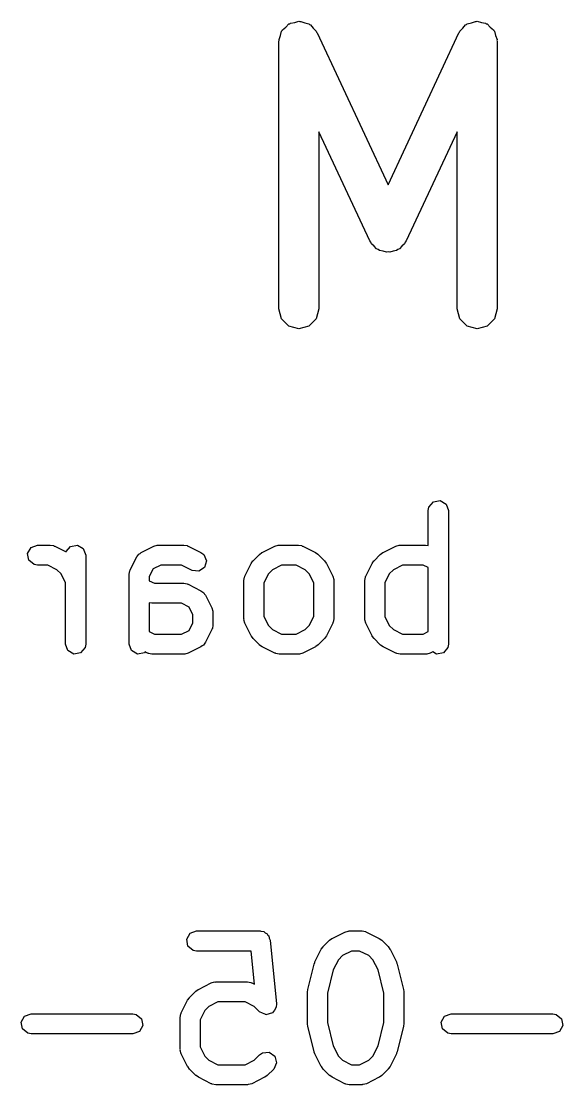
# Model space of a CAD drawing. Extents: x 62 to 228, y -146 to -46.
# Drawn here: x 141.63 to 145.68, y -56.24 to -48.28 of the extents above; entities that cross this region are included whole.
import ezdxf

# ---------------------------------------------------------------- set-up
doc = ezdxf.new("R2010")
doc.units = 0
doc.layers.add('BLACK', color=7, linetype='CONTINUOUS')

msp = doc.modelspace()

# ---------------------------------------------------------------- linework, layer by layer
at = {"layer": 'BLACK', "linetype": 'CONTINUOUS'}
for p, q in [((143.572, -48.3912), (143.58, -48.3598)), ((143.58, -48.3598), (143.585, -48.355)), ((143.585, -48.355), (143.587, -48.3488)), ((143.587, -48.3488), (143.612, -48.3279)), ((143.612, -48.3279), (143.635, -48.3049)), ((143.635, -48.3049), (143.641, -48.3031)), ((143.641, -48.3031), (143.647, -48.2988)), ((143.647, -48.2988), (143.679, -48.2932)), ((143.679, -48.2932), (143.71, -48.2848)), ((143.71, -48.2848), (143.716, -48.2865)), ((143.716, -48.2865), (143.723, -48.2853)), ((143.723, -48.2853), (143.754, -48.2964)), ((143.754, -48.2964), (143.785, -48.3049)), ((143.785, -48.3049), (143.79, -48.3096)), ((143.79, -48.3096), (143.796, -48.3119)), ((143.796, -48.3119), (143.817, -48.3368)), ((143.817, -48.3368), (143.84, -48.3598)), ((143.84, -48.3598), (143.842, -48.3662)), ((144.912, -48.3662), (144.913, -48.3598)), ((144.913, -48.3598), (144.936, -48.3368)), ((144.936, -48.3368), (144.957, -48.3119)), ((144.957, -48.3119), (144.964, -48.3096)), ((144.964, -48.3096), (144.968, -48.3049)), ((144.968, -48.3049), (145, -48.2964)), ((145, -48.2964), (145.03, -48.2853)), ((145.03, -48.2853), (145.037, -48.2865)), ((145.037, -48.2865), (145.043, -48.2848)), ((145.043, -48.2848), (145.075, -48.2932)), ((145.075, -48.2932), (145.107, -48.2988)), ((145.107, -48.2988), (145.112, -48.3031)), ((145.112, -48.3031), (145.118, -48.3049)), ((145.118, -48.3049), (145.141, -48.3278)), ((145.141, -48.3278), (145.166, -48.3488)), ((145.166, -48.3488), (145.169, -48.355)), ((145.169, -48.355), (145.173, -48.3598)), ((145.173, -48.3598), (145.182, -48.3912)), ((143.56, -48.4348), (143.562, -48.4283)), ((143.56, -50.4348), (143.56, -48.4348)), ((143.561, -48.4217), (143.572, -48.3912)), ((143.562, -48.4283), (143.561, -48.4217)), ((143.842, -48.3662), (143.846, -48.3713)), ((143.846, -48.3713), (144.377, -49.5086)), ((144.377, -49.5086), (144.907, -48.3713)), ((144.907, -48.3713), (144.912, -48.3662)), ((145.182, -48.3912), (145.193, -48.4217)), ((145.193, -48.4217), (145.192, -48.4283)), ((145.192, -48.4283), (145.193, -48.4348)), ((145.193, -48.4348), (145.193, -50.4348)), ((144.241, -49.9268), (143.86, -49.1109)), ((143.86, -49.1109), (143.86, -50.4348)), ((144.893, -49.1109), (144.513, -49.9268)), ((144.893, -50.4348), (144.893, -49.1109)), ((144.249, -49.9369), (144.241, -49.9268)), ((144.254, -49.9493), (144.249, -49.9369)), ((144.274, -49.9662), (144.254, -49.9493)), ((144.5, -49.9493), (144.48, -49.9662)), ((144.504, -49.9369), (144.5, -49.9493)), ((144.513, -49.9268), (144.504, -49.9369)), ((144.291, -49.9862), (144.274, -49.9662)), ((144.303, -49.9908), (144.291, -49.9862)), ((144.313, -49.9993), (144.303, -49.9908)), ((144.339, -50.0038), (144.313, -49.9993)), ((144.364, -50.0128), (144.339, -50.0038)), ((144.377, -50.0105), (144.364, -50.0128)), ((144.39, -50.0128), (144.377, -50.0105)), ((144.414, -50.0038), (144.39, -50.0128)), ((144.44, -49.9993), (144.414, -50.0038)), ((144.45, -49.9908), (144.44, -49.9993)), ((144.463, -49.9862), (144.45, -49.9908)), ((144.48, -49.9662), (144.463, -49.9862)), ((143.58, -50.5098), (143.56, -50.4348)), ((143.635, -50.5647), (143.58, -50.5098)), ((143.84, -50.5098), (143.785, -50.5647)), ((143.86, -50.4348), (143.84, -50.5098)), ((144.913, -50.5098), (144.893, -50.4348)), ((144.968, -50.5647), (144.913, -50.5098)), ((145.173, -50.5098), (145.118, -50.5647)), ((145.193, -50.4348), (145.173, -50.5098)), ((143.71, -50.5848), (143.635, -50.5647)), ((143.785, -50.5647), (143.71, -50.5848)), ((145.043, -50.5848), (144.968, -50.5647)), ((145.118, -50.5647), (145.043, -50.5848)), ((144.678, -51.9444), (144.683, -51.9187)), ((144.683, -51.9187), (144.716, -51.8794)), ((144.716, -51.8794), (144.766, -51.8705)), ((144.766, -51.8705), (144.811, -51.8962)), ((144.811, -51.8962), (144.828, -51.9444)), ((144.678, -52.2063), (144.678, -51.9444)), ((144.828, -51.9444), (144.828, -52.9444)), ((141.679, -52.2647), (141.705, -52.2203)), ((141.705, -52.2203), (141.753, -52.2027)), ((141.753, -52.2027), (141.848, -52.2027)), ((141.848, -52.2027), (141.874, -52.2072)), ((141.874, -52.2072), (141.878, -52.2101)), ((141.878, -52.2101), (141.882, -52.2106)), ((141.882, -52.2106), (141.968, -52.2537)), ((141.968, -52.2521), (142.001, -52.2128)), ((141.968, -52.2537), (141.968, -52.2521)), ((142.001, -52.2128), (142.052, -52.2039)), ((142.052, -52.2039), (142.096, -52.2295)), ((142.096, -52.2295), (142.114, -52.2777)), ((142.522, -52.2664), (142.529, -52.2583)), ((142.529, -52.2583), (142.624, -52.2106)), ((142.624, -52.2106), (142.649, -52.2032)), ((142.649, -52.2032), (142.654, -52.2042)), ((142.654, -52.2042), (142.658, -52.2027)), ((142.658, -52.2027), (142.848, -52.2027)), ((142.848, -52.2027), (142.874, -52.2072)), ((142.874, -52.2072), (142.878, -52.2101)), ((142.878, -52.2101), (142.882, -52.2106)), ((142.882, -52.2106), (142.977, -52.2583)), ((142.977, -52.2583), (142.998, -52.2738)), ((143.414, -52.2723), (143.433, -52.2594)), ((143.433, -52.2594), (143.434, -52.2583)), ((143.434, -52.2583), (143.529, -52.2106)), ((143.529, -52.2106), (143.554, -52.2032)), ((143.554, -52.2032), (143.559, -52.2042)), ((143.559, -52.2042), (143.563, -52.2027)), ((143.563, -52.2027), (143.706, -52.2027)), ((143.706, -52.2027), (143.731, -52.2072)), ((143.731, -52.2072), (143.735, -52.2101)), ((143.735, -52.2101), (143.739, -52.2106)), ((143.739, -52.2106), (143.834, -52.2583)), ((143.834, -52.2583), (143.852, -52.2716)), ((144.319, -52.2723), (144.338, -52.2594)), ((144.338, -52.2594), (144.339, -52.2583)), ((144.339, -52.2583), (144.434, -52.2106)), ((144.434, -52.2106), (144.459, -52.2032)), ((144.459, -52.2032), (144.463, -52.2042)), ((144.463, -52.2042), (144.468, -52.2027)), ((144.468, -52.2027), (144.658, -52.2027)), ((144.658, -52.2027), (144.678, -52.2063)), ((141.688, -52.3152), (141.679, -52.2647)), ((141.728, -52.3482), (141.688, -52.3152)), ((142.114, -52.2777), (142.114, -52.9444)), ((142.448, -52.387), (142.496, -52.2918)), ((142.496, -52.2918), (142.511, -52.2709)), ((142.511, -52.2709), (142.522, -52.2664)), ((142.998, -52.2738), (143.019, -52.3208)), ((143.019, -52.3208), (143.004, -52.37)), ((143.305, -52.4346), (143.353, -52.3394)), ((143.353, -52.3394), (143.366, -52.3214)), ((143.366, -52.3214), (143.367, -52.3199)), ((143.367, -52.3199), (143.414, -52.2723)), ((143.852, -52.2716), (143.854, -52.2723)), ((143.854, -52.2723), (143.902, -52.3199)), ((143.902, -52.3199), (143.914, -52.3383)), ((143.914, -52.3383), (143.916, -52.3394)), ((143.916, -52.3394), (143.963, -52.4346)), ((144.21, -52.4346), (144.258, -52.3394)), ((144.258, -52.3394), (144.271, -52.3214)), ((144.271, -52.3214), (144.272, -52.3199)), ((144.272, -52.3199), (144.319, -52.2723)), ((141.753, -52.3527), (141.728, -52.3482)), ((141.831, -52.3527), (141.753, -52.3527)), ((141.899, -52.387), (141.831, -52.3527)), ((141.93, -52.4174), (141.899, -52.387)), ((141.964, -52.4859), (141.93, -52.4174)), ((142.44, -52.4206), (142.445, -52.3949)), ((142.44, -52.9444), (142.44, -52.4206)), ((142.445, -52.3949), (142.448, -52.3915)), ((142.448, -52.3915), (142.448, -52.387)), ((142.619, -52.3812), (142.59, -52.4383)), ((142.676, -52.3527), (142.619, -52.3812)), ((142.831, -52.3527), (142.676, -52.3527)), ((142.91, -52.3924), (142.831, -52.3527)), ((142.961, -52.3983), (142.91, -52.3924)), ((143.004, -52.37), (142.961, -52.3983)), ((143.482, -52.4174), (143.447, -52.4859)), ((143.512, -52.387), (143.482, -52.4174)), ((143.58, -52.3527), (143.512, -52.387)), ((143.688, -52.3527), (143.58, -52.3527)), ((143.756, -52.387), (143.688, -52.3527)), ((143.787, -52.4174), (143.756, -52.387)), ((143.821, -52.4859), (143.787, -52.4174)), ((144.386, -52.4174), (144.352, -52.4859)), ((144.417, -52.387), (144.386, -52.4174)), ((144.485, -52.3527), (144.417, -52.387)), ((144.64, -52.3527), (144.485, -52.3527)), ((144.678, -52.3717), (144.64, -52.3527)), ((144.678, -52.8504), (144.678, -52.3717)), ((141.964, -52.9444), (141.964, -52.4859)), ((142.59, -52.4383), (142.59, -52.4695)), ((142.59, -52.4695), (142.628, -52.4884)), ((142.628, -52.4884), (142.848, -52.4884)), ((142.848, -52.4884), (142.874, -52.493)), ((142.874, -52.493), (142.878, -52.4958)), ((142.878, -52.4958), (142.882, -52.4963)), ((142.882, -52.4963), (142.977, -52.544)), ((143.297, -52.4682), (143.302, -52.4425)), ((143.297, -52.7539), (143.297, -52.4682)), ((143.302, -52.4425), (143.305, -52.4391)), ((143.305, -52.4391), (143.305, -52.4346)), ((143.447, -52.4859), (143.447, -52.7362)), ((143.821, -52.7362), (143.821, -52.4859)), ((143.963, -52.4346), (143.971, -52.4596)), ((143.971, -52.4596), (143.97, -52.464)), ((143.97, -52.464), (143.971, -52.4682)), ((143.971, -52.4682), (143.971, -52.7539)), ((144.202, -52.4682), (144.207, -52.4425)), ((144.202, -52.7539), (144.202, -52.4682)), ((144.207, -52.4425), (144.209, -52.4391)), ((144.209, -52.4391), (144.21, -52.4346)), ((144.352, -52.4859), (144.352, -52.7362)), ((142.977, -52.544), (142.998, -52.5595)), ((142.998, -52.5595), (143.003, -52.5698)), ((143.003, -52.5698), (143.011, -52.5775)), ((143.011, -52.5775), (143.058, -52.6727)), ((142.61, -52.6384), (142.59, -52.6349)), ((142.59, -52.6349), (142.59, -52.8504)), ((142.831, -52.6384), (142.61, -52.6384)), ((142.888, -52.6669), (142.831, -52.6384)), ((142.916, -52.724), (142.888, -52.6669)), ((142.916, -52.7838), (142.916, -52.724)), ((143.058, -52.6727), (143.066, -52.6977)), ((143.066, -52.6977), (143.065, -52.7021)), ((143.065, -52.7021), (143.066, -52.7063)), ((143.066, -52.7063), (143.066, -52.8015)), ((143.447, -52.7362), (143.482, -52.8047)), ((143.787, -52.8047), (143.821, -52.7362)), ((144.352, -52.7362), (144.386, -52.8047)), ((142.888, -52.8409), (142.916, -52.7838)), ((143.066, -52.8015), (143.062, -52.8272)), ((143.299, -52.7581), (143.297, -52.7539)), ((143.298, -52.7625), (143.299, -52.7581)), ((143.305, -52.7874), (143.298, -52.7625)), ((143.353, -52.8827), (143.305, -52.7874)), ((143.482, -52.8047), (143.512, -52.8351)), ((143.756, -52.8351), (143.787, -52.8047)), ((143.963, -52.7874), (143.916, -52.8827)), ((143.964, -52.783), (143.963, -52.7874)), ((143.967, -52.7796), (143.964, -52.783)), ((143.971, -52.7539), (143.967, -52.7796)), ((144.204, -52.7581), (144.202, -52.7539)), ((144.203, -52.7625), (144.204, -52.7581)), ((144.21, -52.7874), (144.203, -52.7625)), ((144.258, -52.8827), (144.21, -52.7874)), ((144.386, -52.8047), (144.417, -52.8351)), ((142.59, -52.8504), (142.628, -52.8694)), ((142.628, -52.8694), (142.831, -52.8694)), ((142.831, -52.8694), (142.888, -52.8409)), ((143.058, -52.8351), (143.011, -52.9303)), ((143.059, -52.8306), (143.058, -52.8351)), ((143.062, -52.8272), (143.059, -52.8306)), ((143.354, -52.8838), (143.353, -52.8827)), ((143.367, -52.9022), (143.354, -52.8838)), ((143.512, -52.8351), (143.58, -52.8694)), ((143.58, -52.8694), (143.688, -52.8694)), ((143.688, -52.8694), (143.756, -52.8351)), ((143.916, -52.8827), (143.902, -52.9007)), ((144.259, -52.8838), (144.258, -52.8827)), ((144.272, -52.9022), (144.259, -52.8838)), ((144.417, -52.8351), (144.485, -52.8694)), ((144.485, -52.8694), (144.64, -52.8694)), ((144.64, -52.8694), (144.678, -52.8504)), ((141.981, -52.9926), (141.964, -52.9444)), ((142.109, -52.97), (142.076, -53.0093)), ((142.114, -52.9444), (142.109, -52.97)), ((142.458, -52.9926), (142.44, -52.9444)), ((142.977, -52.9638), (142.882, -53.0115)), ((142.985, -52.9557), (142.977, -52.9638)), ((142.995, -52.9512), (142.985, -52.9557)), ((143.011, -52.9303), (142.995, -52.9512)), ((143.414, -52.9498), (143.367, -52.9022)), ((143.416, -52.9505), (143.414, -52.9498)), ((143.434, -52.9638), (143.416, -52.9505)), ((143.529, -53.0115), (143.434, -52.9638)), ((143.834, -52.9638), (143.739, -53.0115)), ((143.836, -52.9627), (143.834, -52.9638)), ((143.854, -52.9498), (143.836, -52.9627)), ((143.902, -52.9022), (143.854, -52.9498)), ((143.902, -52.9007), (143.902, -52.9022)), ((144.319, -52.9498), (144.272, -52.9022)), ((144.321, -52.9505), (144.319, -52.9498)), ((144.339, -52.9638), (144.321, -52.9505)), ((144.434, -53.0115), (144.339, -52.9638)), ((144.824, -52.97), (144.791, -53.0093)), ((144.828, -52.9444), (144.824, -52.97)), ((142.026, -53.0182), (141.981, -52.9926)), ((142.076, -53.0093), (142.026, -53.0182)), ((142.502, -53.0182), (142.458, -52.9926)), ((142.553, -53.0093), (142.502, -53.0182)), ((142.559, -53.0023), (142.553, -53.0093)), ((142.577, -53.0115), (142.559, -53.0023)), ((142.581, -53.012), (142.577, -53.0115)), ((142.585, -53.0149), (142.581, -53.012)), ((142.61, -53.0194), (142.585, -53.0149)), ((142.848, -53.0194), (142.61, -53.0194)), ((142.853, -53.0178), (142.848, -53.0194)), ((142.857, -53.0189), (142.853, -53.0178)), ((142.882, -53.0115), (142.857, -53.0189)), ((143.534, -53.012), (143.529, -53.0115)), ((143.537, -53.0149), (143.534, -53.012)), ((143.563, -53.0194), (143.537, -53.0149)), ((143.706, -53.0194), (143.563, -53.0194)), ((143.71, -53.0178), (143.706, -53.0194)), ((143.714, -53.0189), (143.71, -53.0178)), ((143.739, -53.0115), (143.714, -53.0189)), ((144.438, -53.012), (144.434, -53.0115)), ((144.442, -53.0149), (144.438, -53.012)), ((144.468, -53.0194), (144.442, -53.0149)), ((144.658, -53.0194), (144.468, -53.0194)), ((144.662, -53.0178), (144.658, -53.0194)), ((144.667, -53.0189), (144.662, -53.0178)), ((144.692, -53.0115), (144.667, -53.0189)), ((144.711, -53.0016), (144.692, -53.0115)), ((144.74, -53.0182), (144.711, -53.0016)), ((144.791, -53.0093), (144.74, -53.0182)), ((142.87, -55.1514), (142.896, -55.1069)), ((142.896, -55.1069), (142.944, -55.0894)), ((142.944, -55.0894), (143.42, -55.0894)), ((143.42, -55.0894), (143.424, -55.0901)), ((143.424, -55.0901), (143.426, -55.0896)), ((143.426, -55.0896), (143.428, -55.0909)), ((143.428, -55.0909), (143.446, -55.0939)), ((143.446, -55.0939), (143.458, -55.1041)), ((143.458, -55.1041), (143.472, -55.1107)), ((143.472, -55.1107), (143.477, -55.1201)), ((143.477, -55.1201), (143.485, -55.1269)), ((143.958, -55.1449), (144.053, -55.0973)), ((144.053, -55.0973), (144.078, -55.0899)), ((144.078, -55.0899), (144.082, -55.0909)), ((144.082, -55.0909), (144.087, -55.0894)), ((144.087, -55.0894), (144.182, -55.0894)), ((144.182, -55.0894), (144.207, -55.0939)), ((144.207, -55.0939), (144.211, -55.0968)), ((144.211, -55.0968), (144.215, -55.0973)), ((144.215, -55.0973), (144.311, -55.1449)), ((142.879, -55.2019), (142.87, -55.1514)), ((142.918, -55.2349), (142.879, -55.2019)), ((143.485, -55.1269), (143.488, -55.1426)), ((143.488, -55.1426), (143.495, -55.1569)), ((143.495, -55.1569), (143.542, -55.6331)), ((143.891, -55.2066), (143.938, -55.159)), ((143.938, -55.159), (143.957, -55.1461)), ((143.957, -55.1461), (143.958, -55.1449)), ((144.311, -55.1449), (144.329, -55.1583)), ((144.329, -55.1583), (144.33, -55.159)), ((144.33, -55.159), (144.378, -55.2066)), ((142.944, -55.2394), (142.918, -55.2349)), ((143.352, -55.2394), (142.944, -55.2394)), ((143.377, -55.4876), (143.352, -55.2394)), ((143.829, -55.3213), (143.877, -55.2261)), ((143.877, -55.2261), (143.89, -55.2081)), ((143.89, -55.2081), (143.891, -55.2066)), ((144.036, -55.2736), (144.005, -55.304)), ((144.104, -55.2394), (144.036, -55.2736)), ((144.164, -55.2394), (144.104, -55.2394)), ((144.233, -55.2736), (144.164, -55.2394)), ((144.263, -55.304), (144.233, -55.2736)), ((144.378, -55.2066), (144.391, -55.225)), ((144.391, -55.225), (144.392, -55.2261)), ((144.392, -55.2261), (144.439, -55.3213)), ((143.776, -55.5271), (143.823, -55.3367)), ((143.823, -55.3367), (143.829, -55.3248)), ((143.829, -55.3248), (143.829, -55.3213)), ((144.005, -55.304), (143.967, -55.381)), ((144.302, -55.381), (144.263, -55.304)), ((144.439, -55.3213), (144.443, -55.3337)), ((144.443, -55.3337), (144.445, -55.3367)), ((144.445, -55.3367), (144.493, -55.5271)), ((143.967, -55.381), (143.923, -55.5546)), ((144.345, -55.5546), (144.302, -55.381)), ((142.958, -55.5259), (143.053, -55.4783)), ((143.053, -55.4783), (143.078, -55.4708)), ((143.078, -55.4708), (143.082, -55.4719)), ((143.082, -55.4719), (143.087, -55.4703)), ((143.087, -55.4703), (143.325, -55.4703)), ((143.325, -55.4703), (143.35, -55.4749)), ((143.35, -55.4749), (143.354, -55.4777)), ((143.354, -55.4777), (143.358, -55.4783)), ((143.358, -55.4783), (143.377, -55.4876)), ((142.877, -55.607), (142.89, -55.589)), ((142.89, -55.589), (142.891, -55.5875)), ((142.891, -55.5875), (142.938, -55.5399)), ((142.938, -55.5399), (142.957, -55.5271)), ((142.957, -55.5271), (142.958, -55.5259)), ((143.773, -55.5453), (143.776, -55.5306)), ((143.773, -55.7834), (143.773, -55.5453)), ((143.776, -55.5306), (143.776, -55.5271)), ((143.923, -55.5546), (143.923, -55.7742)), ((144.345, -55.7742), (144.345, -55.5546)), ((144.493, -55.5271), (144.494, -55.5421)), ((144.494, -55.5421), (144.495, -55.5453)), ((144.495, -55.5453), (144.495, -55.7834)), ((142.829, -55.7023), (142.877, -55.607)), ((143.036, -55.6546), (143.005, -55.685)), ((143.104, -55.6203), (143.036, -55.6546)), ((143.307, -55.6203), (143.104, -55.6203)), ((143.375, -55.6546), (143.307, -55.6203)), ((143.414, -55.6936), (143.375, -55.6546)), ((143.526, -55.6806), (143.511, -55.7015)), ((143.54, -55.66), (143.526, -55.6806)), ((143.542, -55.6331), (143.54, -55.6591)), ((143.54, -55.6591), (143.54, -55.6595)), ((143.54, -55.6595), (143.54, -55.66)), ((141.632, -55.7704), (141.657, -55.726)), ((141.657, -55.726), (141.706, -55.7084)), ((141.706, -55.7084), (142.468, -55.7084)), ((142.468, -55.7084), (142.493, -55.713)), ((142.493, -55.713), (142.532, -55.7459)), ((142.532, -55.7459), (142.541, -55.7965)), ((142.821, -55.7358), (142.826, -55.7102)), ((142.821, -55.9739), (142.821, -55.7358)), ((142.826, -55.7102), (142.828, -55.7067)), ((142.828, -55.7067), (142.829, -55.7023)), ((143.005, -55.685), (142.971, -55.7535)), ((142.971, -55.7535), (142.971, -55.9562)), ((143.415, -55.6938), (143.414, -55.6936)), ((143.415, -55.6943), (143.415, -55.6938)), ((143.438, -55.7046), (143.415, -55.6943)), ((143.461, -55.7153), (143.438, -55.7046)), ((143.462, -55.7154), (143.461, -55.7152)), ((143.461, -55.7152), (143.461, -55.7153)), ((143.486, -55.7085), (143.462, -55.7154)), ((143.511, -55.702), (143.486, -55.7085)), ((143.511, -55.7015), (143.511, -55.7016)), ((143.511, -55.7016), (143.511, -55.702)), ((144.775, -55.7704), (144.8, -55.726)), ((144.8, -55.726), (144.848, -55.7084)), ((144.848, -55.7084), (145.61, -55.7084)), ((145.61, -55.7084), (145.636, -55.713)), ((145.636, -55.713), (145.675, -55.7459)), ((145.675, -55.7459), (145.684, -55.7965)), ((141.641, -55.8209), (141.632, -55.7704)), ((141.68, -55.8539), (141.641, -55.8209)), ((142.516, -55.8409), (142.468, -55.8584)), ((142.541, -55.7965), (142.516, -55.8409)), ((143.775, -55.7867), (143.773, -55.7834)), ((143.776, -55.8016), (143.775, -55.7867)), ((143.823, -55.9921), (143.776, -55.8016)), ((143.923, -55.7742), (143.967, -55.9477)), ((144.302, -55.9477), (144.345, -55.7742)), ((144.493, -55.8016), (144.445, -55.9921)), ((144.495, -55.7834), (144.492, -55.7982)), ((144.492, -55.7982), (144.493, -55.8016)), ((144.784, -55.8209), (144.775, -55.7704)), ((144.823, -55.8539), (144.784, -55.8209)), ((145.659, -55.8409), (145.61, -55.8584)), ((145.684, -55.7965), (145.659, -55.8409)), ((141.706, -55.8584), (141.68, -55.8539)), ((142.468, -55.8584), (141.706, -55.8584)), ((144.848, -55.8584), (144.823, -55.8539)), ((145.61, -55.8584), (144.848, -55.8584)), ((142.823, -55.9781), (142.821, -55.9739)), ((142.822, -55.9825), (142.823, -55.9781)), ((142.829, -56.0074), (142.822, -55.9825)), ((142.971, -55.9562), (143.005, -56.0247)), ((143.436, -56.0012), (143.487, -55.9967)), ((143.487, -55.9967), (143.529, -56.0261)), ((143.825, -55.995), (143.823, -55.9921)), ((143.829, -56.0074), (143.825, -55.995)), ((143.967, -55.9477), (144.005, -56.0247)), ((144.263, -56.0247), (144.302, -55.9477)), ((144.445, -55.9921), (144.44, -56.0039)), ((142.877, -56.1027), (142.829, -56.0074)), ((143.005, -56.0247), (143.036, -56.0551)), ((143.036, -56.0551), (143.104, -56.0894)), ((143.307, -56.0894), (143.375, -56.0551)), ((143.375, -56.0551), (143.414, -56.0161)), ((143.414, -56.0161), (143.436, -56.0012)), ((143.542, -56.0757), (143.521, -56.1222)), ((143.529, -56.0261), (143.542, -56.0757)), ((143.877, -56.1027), (143.829, -56.0074)), ((144.005, -56.0247), (144.036, -56.0551)), ((144.036, -56.0551), (144.104, -56.0894)), ((144.164, -56.0894), (144.233, -56.0551)), ((144.233, -56.0551), (144.263, -56.0247)), ((144.439, -56.0074), (144.392, -56.1027)), ((144.44, -56.0039), (144.439, -56.0074)), ((142.878, -56.1038), (142.877, -56.1027)), ((142.891, -56.1222), (142.878, -56.1038)), ((142.938, -56.1698), (142.891, -56.1222)), ((143.104, -56.0894), (143.307, -56.0894)), ((143.521, -56.1222), (143.473, -56.1698)), ((143.878, -56.1038), (143.877, -56.1027)), ((143.891, -56.1222), (143.878, -56.1038)), ((143.938, -56.1698), (143.891, -56.1222)), ((144.104, -56.0894), (144.164, -56.0894)), ((144.378, -56.1222), (144.33, -56.1698)), ((144.392, -56.1027), (144.378, -56.1207)), ((144.378, -56.1207), (144.378, -56.1222)), ((142.94, -56.1705), (142.938, -56.1698)), ((142.958, -56.1838), (142.94, -56.1705)), ((143.053, -56.2315), (142.958, -56.1838)), ((143.057, -56.232), (143.053, -56.2315)), ((143.061, -56.2349), (143.057, -56.232)), ((143.087, -56.2394), (143.061, -56.2349)), ((143.329, -56.2378), (143.325, -56.2394)), ((143.333, -56.2389), (143.329, -56.2378)), ((143.358, -56.2315), (143.333, -56.2389)), ((143.453, -56.1838), (143.358, -56.2315)), ((143.455, -56.1827), (143.453, -56.1838)), ((143.473, -56.1698), (143.455, -56.1827)), ((143.94, -56.1705), (143.938, -56.1698)), ((143.958, -56.1838), (143.94, -56.1705)), ((144.053, -56.2315), (143.958, -56.1838)), ((144.057, -56.232), (144.053, -56.2315)), ((144.061, -56.2349), (144.057, -56.232)), ((144.087, -56.2394), (144.061, -56.2349)), ((144.186, -56.2378), (144.182, -56.2394)), ((144.19, -56.2389), (144.186, -56.2378)), ((144.215, -56.2315), (144.19, -56.2389)), ((144.311, -56.1838), (144.215, -56.2315)), ((144.312, -56.1827), (144.311, -56.1838)), ((144.33, -56.1698), (144.312, -56.1827)), ((143.325, -56.2394), (143.087, -56.2394)), ((144.182, -56.2394), (144.087, -56.2394))]:
    msp.add_line(p, q, dxfattribs=at)

doc.saveas('drawing.dxf')
